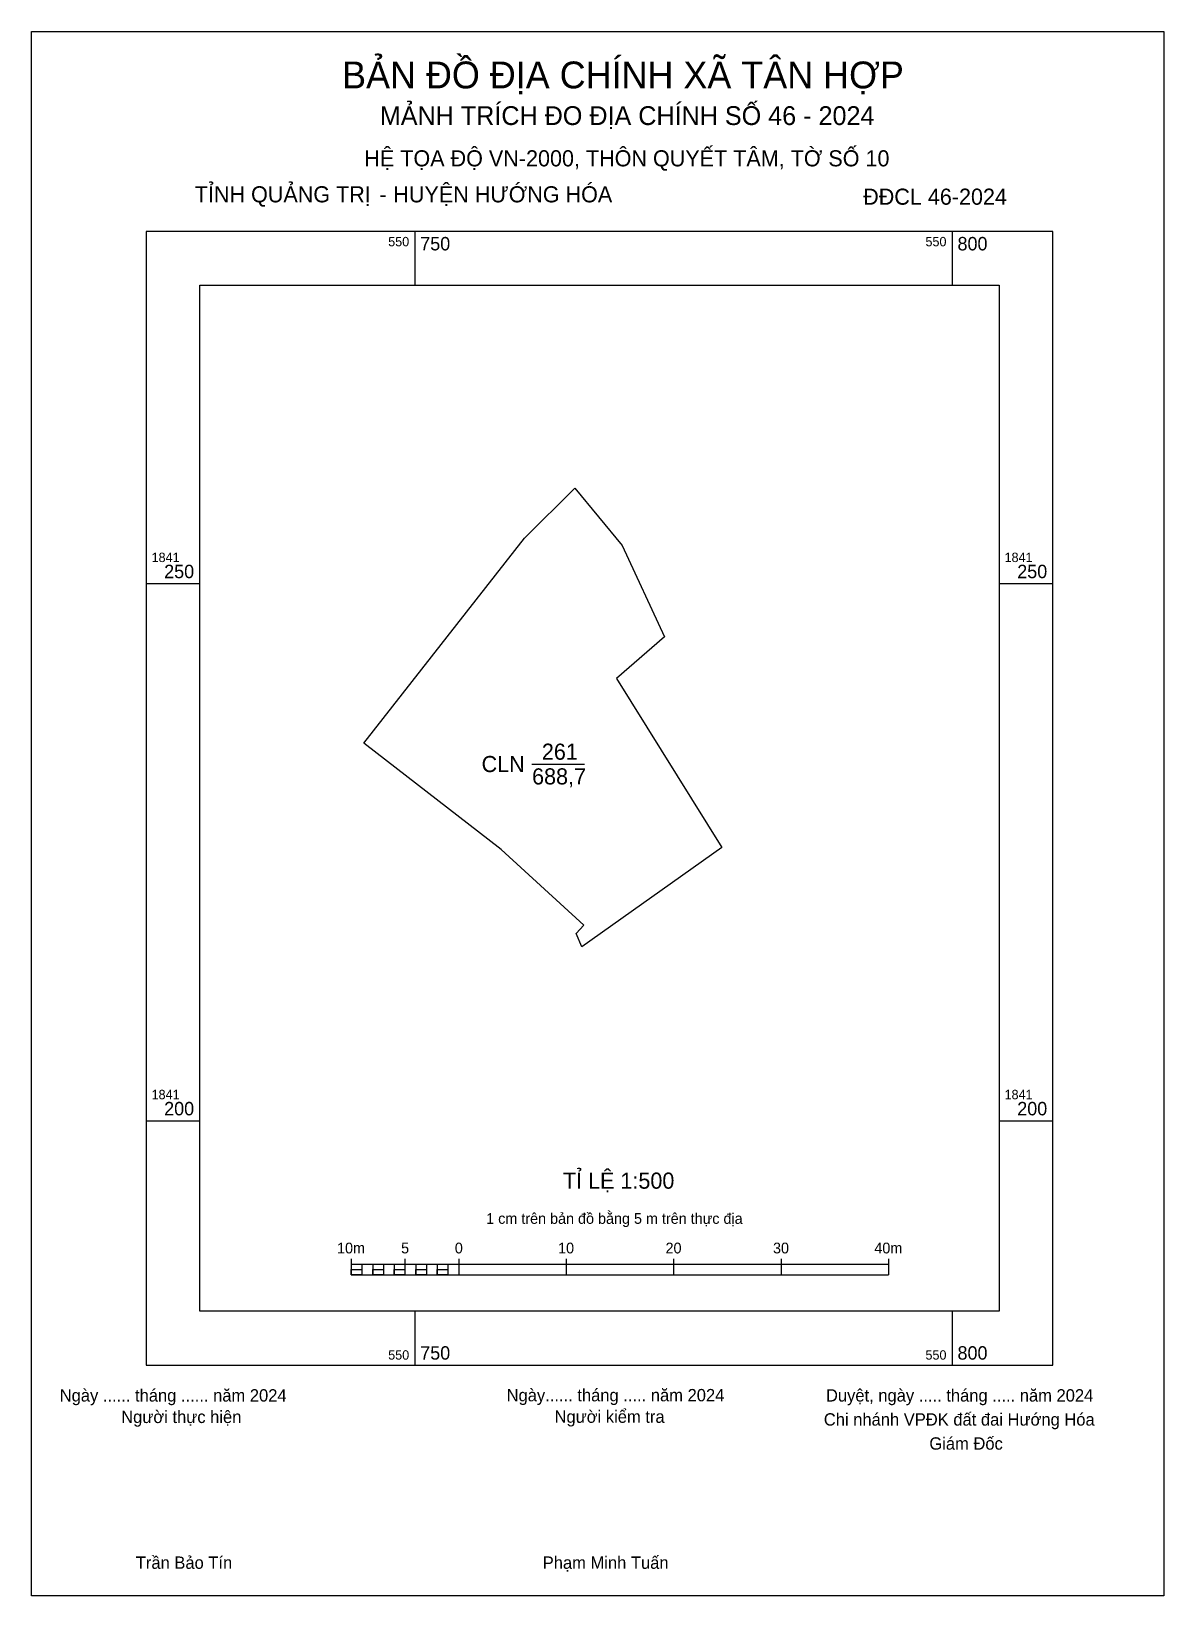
# Model space of a CAD drawing. Extents: x 550714 to 550820, y 1841156 to 1841301.
import ezdxf

# ---------------------------------------------------------------- set-up
doc = ezdxf.new("R2010")
doc.units = 0
for name, color, linetype in [('Level 1', 7, 'Continuous'), ('Level 10', 7, 'Continuous'), ('Level 13', 7, 'Continuous'), ('Level 15', 7, 'Continuous'), ('Level 2', 7, 'Continuous'), ('Level 6', 7, 'Continuous'), ('Level 62', 7, 'Continuous'), ('Level 63', 7, 'Continuous')]:
    doc.layers.add(name, color=color, linetype=linetype)

msp = doc.modelspace()

# ---------------------------------------------------------------- linework, layer by layer
at = {"layer": 'Level 1'}
for p, q in [((550714.31, 1841301.4), (550714.31, 1841301.4)), ((550819.69, 1841155.79), (550819.69, 1841155.79))]:
    msp.add_line(p, q, dxfattribs=at)
at = {"layer": 'Level 10'}
msp.add_lwpolyline([(550778.58, 1841225.43), (550765.55, 1841216.18), (550765, 1841217.42), (550765.71, 1841218.2), (550758.04, 1841225.26), (550745.25, 1841235.13), (550760.19, 1841254.22), (550764.89, 1841258.89), (550769.3, 1841253.53), (550773.23, 1841245.03), (550768.77, 1841241.17)], close=True, dxfattribs=at)
at = {"layer": 'Level 15'}
msp.add_line((550760.9, 1841233.2), (550765.79, 1841233.2), dxfattribs=at)
at = {"layer": 'Level 2'}
msp.add_lwpolyline([(550714.31, 1841301.4), (550819.69, 1841301.4), (550819.69, 1841155.79), (550714.31, 1841155.79)], close=True, dxfattribs=at)
at = {"layer": 'Level 62'}
msp.add_lwpolyline([(550730, 1841277.76), (550804.38, 1841277.76), (550804.38, 1841182.26), (550730, 1841182.26)], close=True, dxfattribs=at)
at = {"layer": 'Level 63'}
for p, q in [((550714.31, 1841298.9), (550714.31, 1841301.4)), ((550714.31, 1841301.4), (550716.81, 1841301.4)), ((550714.31, 1841298.9), (550714.31, 1841301.4)), ((550714.31, 1841301.4), (550716.81, 1841301.4)), ((550817.19, 1841301.4), (550819.69, 1841301.4)), ((550817.19, 1841301.4), (550819.69, 1841301.4)), ((550819.69, 1841301.4), (550819.69, 1841298.9)), ((550819.69, 1841301.4), (550819.69, 1841298.9)), ((550714.31, 1841298.9), (550714.31, 1841298.9)), ((550714.31, 1841298.9), (550714.31, 1841298.9)), ((550750, 1841282.76), (550750, 1841277.76)), ((550800, 1841282.76), (550800, 1841277.76)), ((550725, 1841250), (550730, 1841250)), ((550804.38, 1841250), (550809.38, 1841250)), ((550725, 1841200), (550730, 1841200)), ((550804.38, 1841200), (550809.38, 1841200)), ((550744.08, 1841187.15), (550744.08, 1841185.65)), ((550749.08, 1841187.15), (550749.08, 1841185.65)), ((550754.08, 1841187.15), (550754.08, 1841185.65)), ((550764.08, 1841187.15), (550764.08, 1841185.65)), ((550774.08, 1841187.15), (550774.08, 1841185.65)), ((550784.08, 1841187.15), (550784.08, 1841185.65)), ((550794.08, 1841187.15), (550794.08, 1841185.65)), ((550744.08, 1841186.65), (550794.08, 1841186.65)), ((550744.08, 1841185.65), (550794.08, 1841185.65)), ((550745.08, 1841186.65), (550745.08, 1841185.65)), ((550746.08, 1841186.65), (550746.08, 1841185.65)), ((550747.08, 1841186.65), (550747.08, 1841185.65)), ((550748.08, 1841186.65), (550748.08, 1841185.65)), ((550749.08, 1841186.65), (550749.08, 1841185.65)), ((550750.08, 1841186.65), (550750.08, 1841185.65)), ((550751.08, 1841186.65), (550751.08, 1841185.65)), ((550752.08, 1841186.65), (550752.08, 1841185.65)), ((550753.08, 1841186.65), (550753.08, 1841185.65)), ((550754.08, 1841186.65), (550754.08, 1841185.65)), ((550750, 1841182.26), (550750, 1841177.26)), ((550800, 1841182.26), (550800, 1841177.26)), ((550714.31, 1841155.79), (550714.31, 1841158.29)), ((550714.31, 1841155.79), (550714.31, 1841158.29)), ((550819.69, 1841158.29), (550819.69, 1841155.79)), ((550819.69, 1841158.29), (550819.69, 1841155.79)), ((550716.81, 1841155.79), (550714.31, 1841155.79)), ((550716.81, 1841155.79), (550714.31, 1841155.79)), ((550819.69, 1841155.79), (550817.19, 1841155.79)), ((550819.69, 1841155.79), (550817.19, 1841155.79))]:
    msp.add_line(p, q, dxfattribs=at)
for points in [[(550725, 1841282.76), (550725, 1841177.26), (550809.38, 1841177.26), (550809.38, 1841282.76)], [(550744.08, 1841186.15), (550745.08, 1841186.15), (550745.08, 1841185.65), (550744.08, 1841185.65)], [(550744.08, 1841186.15), (550745.08, 1841186.15), (550745.08, 1841185.65), (550744.08, 1841185.65)], [(550746.08, 1841186.15), (550747.08, 1841186.15), (550747.08, 1841185.65), (550746.08, 1841185.65)], [(550748.08, 1841186.15), (550749.08, 1841186.15), (550749.08, 1841185.65), (550748.08, 1841185.65)], [(550750.08, 1841186.15), (550751.08, 1841186.15), (550751.08, 1841185.65), (550750.08, 1841185.65)], [(550752.08, 1841186.15), (550753.08, 1841186.15), (550753.08, 1841185.65), (550752.08, 1841185.65)]]:
    msp.add_lwpolyline(points, close=True, dxfattribs=at)

# ---------------------------------------------------------------- texts
at = {"layer": 'Level 13'}
for s, p in [('261', (550761.82, 1841233.6)), ('CLN', (550756.21, 1841232.45)), ('688,7', (550760.91, 1841231.3))]:
    msp.add_text(s, height=1.5, dxfattribs=at).set_placement(p)
at = {"layer": 'Level 6'}
for s, p in [('HỆ TỌA ÐỘ VN-2000, THÔN QUYẾT TÂM, TỜ SỐ 10', (550745.3, 1841288.83)), ('TỈ LỆ 1:500', (550763.78, 1841193.67))]:
    msp.add_text(s, height=1.5, dxfattribs=at).set_placement(p)
at = {"layer": 'Level 63'}
for s, height, p in [('BẢN ĐỒ ĐỊA CHÍNH XÃ TÂN HỢP', 2.5, (550743.23, 1841296.09)), ('MẢNH TRÍCH ĐO ĐỊA CHÍNH SỐ 46 - 2024', 1.75, (550746.74, 1841292.68)), ('TỈNH QUẢNG TRỊ', 1.5, (550729.52, 1841285.48)), ('-', 1.5, (550746.7, 1841285.48)), (' HUYỆN HƯỚNG HÓA', 1.5, (550747.44, 1841285.48)), ('ĐĐCL 46-2024', 1.5, (550791.72, 1841285.26)), ('550', 0.875, (550747.52, 1841281.39)), ('750', 1.25, (550750.5, 1841281.01)), ('550', 0.875, (550797.52, 1841281.39)), ('800', 1.25, (550800.5, 1841281.01)), ('1841', 0.875, (550725.5, 1841252)), ('1841', 0.875, (550804.88, 1841252)), ('250', 1.25, (550726.67, 1841250.5)), ('250', 1.25, (550806.06, 1841250.5)), ('D', 0.00501, (550765.71, 1841218.2)), ('D', 0.00501, (550765.71, 1841218.2)), ('D', 0.00501, (550765.71, 1841218.2)), ('D', 0.00501, (550765.71, 1841218.2)), ('D', 0.00501, (550765.71, 1841218.2)), ('D', 0.00501, (550765.71, 1841218.2)), ('D', 0.00501, (550765.71, 1841218.2)), ('D', 0.00501, (550765.71, 1841218.2)), ('D', 0.00501, (550765.71, 1841218.2)), ('D', 0.00501, (550765.71, 1841218.2)), ('D', 0.00501, (550765.71, 1841218.2)), ('D', 0.00501, (550765.71, 1841218.2)), ('D', 0.00501, (550765.71, 1841218.2)), ('1841', 0.875, (550725.5, 1841202)), ('200', 1.25, (550726.67, 1841200.5)), ('1841', 0.875, (550804.88, 1841202)), ('200', 1.25, (550806.06, 1841200.5)), ('1 cm trên bản đồ bằng 5 m trên thực địa', 1, (550756.64, 1841190.4)), ('10m', 1, (550742.76, 1841187.65)), ('5', 1, (550748.72, 1841187.65)), ('0', 1, (550753.72, 1841187.65)), ('10', 1, (550763.33, 1841187.65)), ('20', 1, (550773.33, 1841187.65)), ('30', 1, (550783.33, 1841187.65)), ('40m', 1, (550792.76, 1841187.65)), ('550', 0.875, (550747.52, 1841177.76)), ('750', 1.25, (550750.5, 1841177.76)), ('550', 0.875, (550797.52, 1841177.76)), ('800', 1.25, (550800.5, 1841177.76)), ('Ngày ...... tháng ...... năm 2024', 1.15, (550716.95, 1841173.86)), ('Ngày...... tháng ..... năm 2024', 1.15, (550758.54, 1841173.88)), ('Duyệt, ngày ..... tháng ..... năm 2024', 1.15, (550788.26, 1841173.86)), ('Người thực hiện', 1.15, (550722.67, 1841171.86)), ('Người kiểm tra', 1.15, (550763, 1841171.88)), ('Chi nhánh VPĐK đất đai Hướng Hóa', 1.15, (550788.06, 1841171.62)), ('Giám Đốc', 1.15, (550797.88, 1841169.38)), ('Trần Bảo Tín', 1.15, (550724.03, 1841158.29)), ('Phạm Minh Tuấn', 1.15, (550761.9, 1841158.29))]:
    msp.add_text(s, height=height, dxfattribs=at).set_placement(p)

doc.saveas('drawing.dxf')
